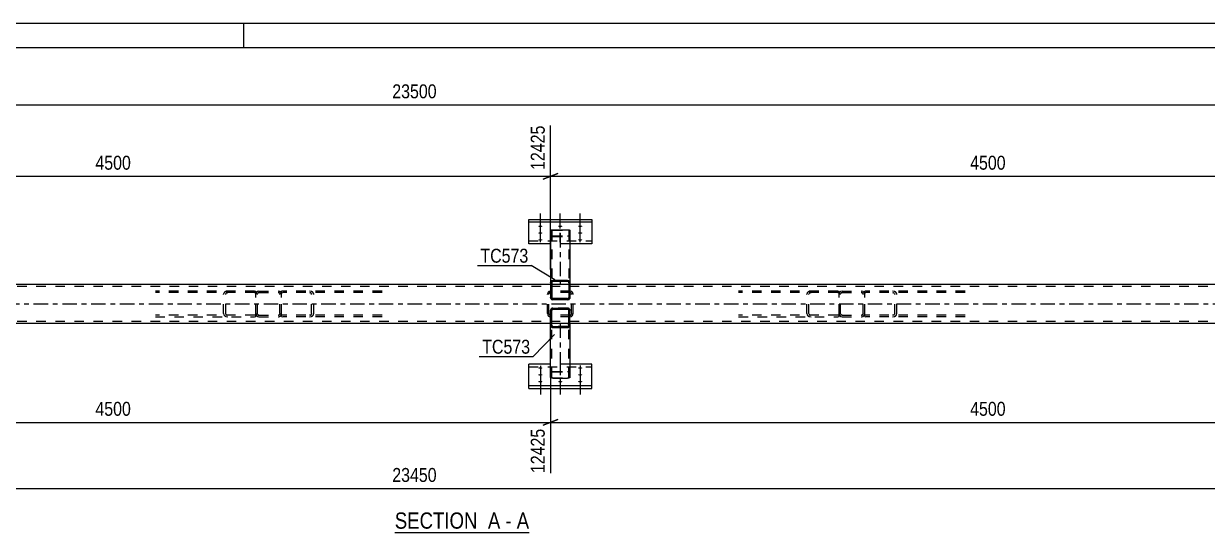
# Model space of a CAD drawing. Header units: millimetres. Extents: x -153 to 1036, y -682 to 159.
# Drawn here: x 360.9 to 604.5, y 54.3 to 158.9 of the extents above; entities that cross this region are included whole.
import ezdxf

# ---------------------------------------------------------------- set-up
doc = ezdxf.new("R2010")
doc.units = ezdxf.units.MM
doc.linetypes.add('DXK_LINE_DOT2', pattern=[3.9198, 1.9599, -1.9599])
doc.linetypes.add('DXK_LINE_DOT3', pattern=[5.9187, 2.979, -0.9799, 0.9799, -0.9799])
doc.styles.add('Arial Narrow', font='ARIALN.TTF', dxfattribs={"height": 0.2})

# ---------------------------------------------------------------- blocks, each defined once
blk = doc.blocks.new('Unknown-761548098-1163')
at = {"color": 5, "linetype": 'Continuous'}
for p, q in [((1036.19, 158.95), (-152.81, 158.95)), ((406.19, 153.95), (406.19, 158.95)), ((1031.19, 153.95), (-147.81, 153.95))]:
    blk.add_line(p, q, dxfattribs=at)
blk = doc.blocks.new('Unknown-761548098-12 - 4503')
at = {"color": 6, "linetype": 'Continuous'}
blk.add_line((437.27, 54.25), (464.92, 54.25), dxfattribs=at)
at = {"color": 0, "linetype": 'Continuous'}
blk.add_wipeout([(455.38, 55), (455.38, 58.5), (437.27, 58.5), (437.27, 55)], dxfattribs=at)
at = {"color": 7, "linetype": 'Continuous', "style": 'Arial Narrow'}
blk.add_text('SECTION ', height=3.34, dxfattribs=at).set_placement((437.27, 55))
at = {"color": 0, "linetype": 'Continuous'}
blk.add_wipeout([(458.99, 55), (458.99, 58.5), (456.43, 58.5), (456.43, 55)], dxfattribs=at)
blk.add_wipeout([(461.31, 55), (461.31, 58.5), (460.04, 58.5), (460.04, 55)], dxfattribs=at)
at = {"color": 7, "linetype": 'Continuous', "style": 'Arial Narrow'}
for s, p in [('A', (456.43, 55)), ('-', (460.04, 55))]:
    blk.add_text(s, height=3.34, dxfattribs=at).set_placement(p)
at = {"color": 0, "linetype": 'Continuous'}
blk.add_wipeout([(464.92, 55), (464.92, 58.5), (462.36, 58.5), (462.36, 55)], dxfattribs=at)
at = {"color": 7, "linetype": 'Continuous', "style": 'Arial Narrow'}
blk.add_text('A', height=3.34, dxfattribs=at).set_placement((462.36, 55))
blk = doc.blocks.new('Part-761548098-4594 - 4503')
at = {"color": 7, "linetype": 'DXK_LINE_DOT2'}
for p, q in [((469.32, 96.88), (469.32, 97.26)), ((469.56, 97.26), (469.32, 97.26)), ((469.56, 86.14), (469.56, 97.26)), ((472.84, 97.26), (473.32, 97.26)), ((473.01, 97.26), (473.02, 97.26)), ((473.02, 97.26), (473.06, 97.26)), ((473.06, 97.26), (473.08, 97.26)), ((473.08, 86.14), (473.08, 97.26)), ((469.32, 87.18), (469.36, 87.25)), ((469.36, 87.25), (469.46, 87.3)), ((469.46, 87.3), (469.62, 87.34)), ((469.58, 87.22), (469.56, 87.18)), ((469.56, 86.14), (469.58, 86.11)), ((469.63, 87.24), (469.58, 87.22)), ((469.58, 86.11), (469.63, 86.09)), ((469.62, 87.34), (469.8, 87.35)), ((469.71, 87.26), (469.63, 87.24)), ((469.63, 86.09), (469.71, 86.07)), ((469.8, 87.27), (469.71, 87.26)), ((469.71, 86.07), (469.8, 86.06)), ((469.8, 87.35), (472.84, 87.35)), ((469.8, 87.27), (472.84, 87.27)), ((469.8, 86.06), (472.84, 86.06)), ((472.84, 87.35), (473.02, 87.34)), ((472.93, 87.26), (472.84, 87.27)), ((472.84, 86.06), (472.93, 86.07)), ((473.01, 87.24), (472.93, 87.26)), ((472.93, 86.07), (473.01, 86.09)), ((473.01, 87.24), (473.02, 87.23)), ((473.01, 86.09), (473.06, 86.11)), ((473.02, 87.34), (473.18, 87.3)), ((473.02, 87.23), (473.06, 87.22)), ((473.08, 87.18), (473.06, 87.22)), ((473.06, 86.11), (473.08, 86.14)), ((473.18, 87.3), (473.28, 87.25)), ((473.28, 87.25), (473.32, 87.18))]:
    blk.add_line(p, q, dxfattribs=at)
at = {"color": 2, "linetype": 'Continuous'}
for p, q in [((469.32, 86.14), (469.32, 96.88)), ((473.08, 97.26), (469.56, 97.26)), ((473.32, 97.26), (473.32, 86.14)), ((469.36, 86.08), (469.32, 86.14)), ((469.46, 86.03), (469.36, 86.08)), ((469.62, 85.99), (469.46, 86.03)), ((469.8, 85.98), (469.62, 85.99)), ((469.8, 85.98), (472.84, 85.98)), ((473.02, 85.99), (472.84, 85.98)), ((473.18, 86.03), (473.02, 85.99)), ((473.28, 86.08), (473.18, 86.03)), ((473.32, 86.14), (473.28, 86.08))]:
    blk.add_line(p, q, dxfattribs=at)
at = {"color": 7, "linetype": 'DXK_LINE_DOT3'}
blk.add_line((471.32, 97.26), (471.32, 86.66), dxfattribs=at)
blk = doc.blocks.new('Part-761548098-4595 - 4503')
at = {"color": 7, "linetype": 'DXK_LINE_DOT2'}
for p, q in [((528.73, 103.5), (528.68, 103.26)), ((528.68, 99.26), (528.68, 103.26)), ((529, 103.26), (529.02, 103.38)), ((529, 99.26), (529, 103.26)), ((529.32, 103.9), (529.07, 103.85)), ((529.19, 103.55), (529.32, 103.58)), ((529.32, 103.9), (533.32, 103.9)), ((529.32, 103.58), (533.32, 103.58)), ((533.56, 103.85), (533.32, 103.9)), ((533.32, 103.58), (533.44, 103.55)), ((533.61, 103.38), (533.64, 103.26)), ((533.64, 99.26), (533.64, 103.26)), ((533.96, 103.26), (533.91, 103.5)), ((533.96, 99.26), (533.96, 103.26)), ((528.68, 99.26), (528.73, 99.01)), ((529.02, 99.13), (529, 99.26)), ((529.07, 98.67), (529.32, 98.62)), ((529.32, 98.94), (529.19, 98.96)), ((529.32, 98.94), (533.32, 98.94)), ((529.32, 98.62), (533.32, 98.62)), ((533.44, 98.96), (533.32, 98.94)), ((533.32, 98.62), (533.56, 98.67)), ((533.64, 99.26), (533.61, 99.13)), ((533.91, 99.01), (533.96, 99.26))]:
    blk.add_line(p, q, dxfattribs=at)
for centre, radius, start, end in [((529.32, 103.26), 0.64, 112.5, 157.5), ((529.32, 103.26), 0.32, 112.5, 157.5), ((533.32, 103.26), 0.32, 22.5, 67.5), ((533.32, 103.26), 0.64, 22.5, 67.5), ((529.32, 99.26), 0.64, 202.5, 247.5), ((529.32, 99.26), 0.32, 202.5, 247.5), ((533.32, 99.26), 0.32, 292.5, 337.5), ((533.32, 99.26), 0.64, 292.5, 337.5)]:
    blk.add_arc(centre, radius, start, end, dxfattribs=at)
blk = doc.blocks.new('Part-761548098-4596 - 4503')
at = {"color": 7, "linetype": 'DXK_LINE_DOT2'}
for p, q in [((408.73, 103.5), (408.68, 103.26)), ((408.68, 99.26), (408.68, 103.26)), ((409, 103.26), (409.02, 103.38)), ((409, 99.26), (409, 103.26)), ((409.32, 103.9), (409.07, 103.85)), ((409.2, 103.55), (409.32, 103.58)), ((409.32, 103.9), (413.32, 103.9)), ((409.32, 103.58), (413.32, 103.58)), ((413.56, 103.85), (413.32, 103.9)), ((413.32, 103.58), (413.44, 103.55)), ((413.61, 103.38), (413.64, 103.26)), ((413.64, 99.26), (413.64, 103.26)), ((413.96, 103.26), (413.91, 103.5)), ((413.96, 99.26), (413.96, 103.26)), ((408.68, 99.26), (408.73, 99.01)), ((409.02, 99.13), (409, 99.26)), ((409.07, 98.67), (409.32, 98.62)), ((409.32, 98.94), (409.2, 98.96)), ((409.32, 98.94), (413.32, 98.94)), ((409.32, 98.62), (413.32, 98.62)), ((413.44, 98.96), (413.32, 98.94)), ((413.32, 98.62), (413.56, 98.67)), ((413.64, 99.26), (413.61, 99.13)), ((413.91, 99.01), (413.96, 99.26))]:
    blk.add_line(p, q, dxfattribs=at)
for centre, radius, start, end in [((409.32, 103.26), 0.64, 112.5, 157.5), ((409.32, 103.26), 0.32, 112.5, 157.5), ((413.32, 103.26), 0.32, 22.5, 67.5), ((413.32, 103.26), 0.64, 22.5, 67.5), ((409.32, 99.26), 0.64, 202.5, 247.5), ((409.32, 99.26), 0.32, 202.5, 247.5), ((413.32, 99.26), 0.32, 292.5, 337.5), ((413.32, 99.26), 0.64, 292.5, 337.5)]:
    blk.add_arc(centre, radius, start, end, dxfattribs=at)
blk = doc.blocks.new('Part-761548098-4533 - 4503')
at = {"color": 7, "linetype": 'DXK_LINE_DOT2'}
for p, q in [((468.73, 103.5), (468.68, 103.26)), ((468.68, 99.26), (468.68, 103.26)), ((469, 103.26), (469.02, 103.38)), ((469, 99.26), (469, 103.26)), ((469.32, 103.9), (469.07, 103.85)), ((469.2, 103.55), (469.32, 103.58)), ((473.32, 103.9), (469.32, 103.9)), ((473.32, 103.58), (469.32, 103.58)), ((473.56, 103.85), (473.32, 103.9)), ((473.32, 103.58), (473.44, 103.55)), ((473.62, 103.38), (473.64, 103.26)), ((473.64, 99.26), (473.64, 103.26)), ((473.96, 103.26), (473.91, 103.5)), ((473.96, 99.26), (473.96, 103.26)), ((468.68, 99.26), (468.73, 99.01)), ((469.02, 99.13), (469, 99.26)), ((469.07, 98.67), (469.32, 98.62)), ((469.32, 98.94), (469.2, 98.96)), ((473.32, 98.94), (469.32, 98.94)), ((473.32, 98.62), (469.32, 98.62)), ((473.44, 98.96), (473.32, 98.94)), ((473.32, 98.62), (473.56, 98.67)), ((473.64, 99.26), (473.62, 99.13)), ((473.91, 99.01), (473.96, 99.26))]:
    blk.add_line(p, q, dxfattribs=at)
for centre, radius, start, end in [((469.32, 103.26), 0.64, 112.5, 157.5), ((469.32, 103.26), 0.32, 112.5, 157.5), ((473.32, 103.26), 0.32, 22.5, 67.5), ((473.32, 103.26), 0.64, 22.5, 67.5), ((469.32, 99.26), 0.64, 202.5, 247.5), ((469.32, 99.26), 0.32, 202.5, 247.5), ((473.32, 99.26), 0.32, 292.5, 337.5), ((473.32, 99.26), 0.64, 292.5, 337.5)]:
    blk.add_arc(centre, radius, start, end, dxfattribs=at)
blk = doc.blocks.new('Part-761548098-4598 - 4503')
at = {"color": 7, "linetype": 'DXK_LINE_DOT2'}
for p, q in [((534.21, 103.9), (533.96, 103.86)), ((533.96, 98.65), (533.96, 103.86)), ((533.96, 103.51), (534.05, 103.55)), ((534.05, 103.55), (534.21, 103.58)), ((554.63, 103.9), (534.21, 103.9)), ((554.63, 103.58), (534.21, 103.58)), ((540.04, 103.85), (539.7, 103.9)), ((539.7, 103.58), (539.87, 103.55)), ((540.11, 103.38), (540.14, 103.26)), ((540.14, 99.26), (540.14, 103.26)), ((540.58, 103.26), (540.52, 103.5)), ((540.58, 99.26), (540.58, 103.26)), ((534.05, 98.96), (533.96, 99)), ((533.96, 98.65), (534.21, 98.62)), ((534.21, 98.94), (534.05, 98.96)), ((554.63, 98.94), (534.21, 98.94)), ((554.63, 98.62), (534.21, 98.62)), ((539.87, 98.96), (539.7, 98.94)), ((539.7, 98.62), (540.04, 98.67)), ((540.14, 99.26), (540.11, 99.13)), ((540.52, 99.01), (540.58, 99.26))]:
    blk.add_line(p, q, dxfattribs=at)
for centre, radius, start, end in [((539.77, 103.16), 0.401, 32.4104, 75.4452), ((539.84, 103.07), 0.802, 32.4104, 75.4452), ((539.77, 99.35), 0.401, 284.5548, 327.5896), ((539.84, 99.44), 0.802, 284.5548, 327.5896)]:
    blk.add_arc(centre, radius, start, end, dxfattribs=at)
blk = doc.blocks.new('Part-761548098-4681 - 4503')
at = {"color": 7, "linetype": 'DXK_LINE_DOT2'}
for p, q in [((910.31, 104.86), (-27.68, 104.86)), ((473.32, 105.26), (469.32, 105.26)), ((910.31, 97.66), (-27.68, 97.66)), ((473.32, 97.26), (469.32, 97.26))]:
    blk.add_line(p, q, dxfattribs=at)
at = {"color": 2, "linetype": 'Continuous'}
for p, q in [((469.32, 105.26), (293.32, 105.26)), ((649.31, 105.26), (473.32, 105.26)), ((469.32, 97.26), (293.32, 97.26)), ((649.32, 97.26), (473.32, 97.26))]:
    blk.add_line(p, q, dxfattribs=at)
at = {"color": 7, "linetype": 'DXK_LINE_DOT3'}
blk.add_line((-27.68, 101.26), (910.31, 101.26), dxfattribs=at)
blk = doc.blocks.new('Part-761548098-4602 - 4503')
at = {"color": 7, "linetype": 'DXK_LINE_DOT2'}
for p, q in [((528.42, 103.9), (508, 103.9)), ((528.42, 103.58), (508, 103.58)), ((522.12, 103.5), (522.05, 103.26)), ((522.05, 99.26), (522.05, 103.26)), ((522.49, 103.26), (522.52, 103.38)), ((522.49, 99.26), (522.49, 103.26)), ((522.93, 103.9), (522.59, 103.85)), ((522.76, 103.55), (522.93, 103.58)), ((528.42, 103.9), (528.68, 103.86)), ((528.42, 103.58), (528.59, 103.55)), ((528.59, 103.55), (528.68, 103.51)), ((528.68, 98.65), (528.68, 103.86)), ((528.42, 98.94), (508, 98.94)), ((508, 98.62), (528.42, 98.62)), ((522.05, 99.26), (522.12, 99.01)), ((522.52, 99.13), (522.49, 99.26)), ((522.59, 98.67), (522.93, 98.62)), ((522.93, 98.94), (522.76, 98.96)), ((528.59, 98.96), (528.42, 98.94)), ((528.42, 98.62), (528.68, 98.65)), ((528.68, 99), (528.59, 98.96))]:
    blk.add_line(p, q, dxfattribs=at)
for centre, radius, start, end in [((522.79, 103.07), 0.802, 104.5548, 147.5897), ((522.86, 103.16), 0.401, 104.5548, 147.5897), ((522.79, 99.44), 0.802, 212.4103, 255.4452), ((522.86, 99.35), 0.401, 212.4103, 255.4452)]:
    blk.add_arc(centre, radius, start, end, dxfattribs=at)
blk = doc.blocks.new('Part-761548098-4538 - 4503')
at = {"color": 7, "linetype": 'DXK_LINE_DOT2'}
for p, q in [((414.21, 103.9), (413.96, 103.86)), ((413.96, 98.65), (413.96, 103.86)), ((413.96, 103.51), (414.05, 103.55)), ((414.05, 103.55), (414.21, 103.58)), ((434.64, 103.9), (414.21, 103.9)), ((434.64, 103.58), (414.21, 103.58)), ((420.04, 103.85), (419.71, 103.9)), ((419.71, 103.58), (419.87, 103.55)), ((420.11, 103.38), (420.14, 103.26)), ((420.14, 99.26), (420.14, 103.26)), ((420.58, 103.26), (420.52, 103.5)), ((420.58, 99.26), (420.58, 103.26)), ((414.05, 98.96), (413.96, 99)), ((413.96, 98.65), (414.21, 98.62)), ((414.21, 98.94), (414.05, 98.96)), ((434.64, 98.94), (414.21, 98.94)), ((434.64, 98.62), (414.21, 98.62)), ((419.87, 98.96), (419.71, 98.94)), ((419.71, 98.62), (420.04, 98.67)), ((420.14, 99.26), (420.11, 99.13)), ((420.52, 99.01), (420.58, 99.26))]:
    blk.add_line(p, q, dxfattribs=at)
for centre, radius, start, end in [((419.77, 103.16), 0.401, 32.4103, 75.4452), ((419.84, 103.07), 0.802, 32.4103, 75.4452), ((419.77, 99.35), 0.401, 284.5548, 327.5897), ((419.84, 99.44), 0.802, 284.5548, 327.5897)]:
    blk.add_arc(centre, radius, start, end, dxfattribs=at)
blk = doc.blocks.new('Part-761548098-4633 - 4503')
at = {"color": 2, "linetype": 'Continuous'}
for p, q in [((464.82, 83.84), (464.82, 88.89)), ((469.32, 88.89), (464.82, 88.89)), ((477.82, 88.89), (473.32, 88.89)), ((477.82, 83.84), (477.82, 88.89)), ((464.82, 84.44), (477.82, 84.44)), ((464.82, 83.84), (477.82, 83.84))]:
    blk.add_line(p, q, dxfattribs=at)
at = {"color": 7, "linetype": 'DXK_LINE_DOT2'}
for p, q in [((464.82, 88.29), (477.82, 88.29)), ((473.32, 88.89), (469.32, 88.89))]:
    blk.add_line(p, q, dxfattribs=at)
blk = doc.blocks.new('Part-761548098-4631 - 4503')
at = {"color": 2, "linetype": 'Continuous'}
for p, q in [((464.82, 113.63), (464.82, 118.67)), ((464.82, 118.67), (477.82, 118.67)), ((477.82, 118.07), (464.82, 118.07)), ((477.82, 118.67), (477.82, 113.63)), ((469.32, 113.63), (464.82, 113.63)), ((477.82, 113.63), (473.32, 113.63))]:
    blk.add_line(p, q, dxfattribs=at)
at = {"color": 7, "linetype": 'DXK_LINE_DOT2'}
for p, q in [((464.82, 114.23), (477.82, 114.23)), ((473.32, 113.63), (469.32, 113.63))]:
    blk.add_line(p, q, dxfattribs=at)
blk = doc.blocks.new('Part-761548098-4562 - 4503')
at = {"color": 2, "linetype": 'Continuous'}
for p, q in [((469.32, 116.37), (469.36, 116.43)), ((469.32, 116.37), (469.32, 105.64)), ((469.36, 116.43), (469.46, 116.48)), ((469.46, 116.48), (469.62, 116.52)), ((469.62, 116.52), (469.8, 116.53)), ((469.8, 116.53), (472.84, 116.53)), ((472.84, 116.53), (473.02, 116.52)), ((473.02, 116.52), (473.18, 116.48)), ((473.18, 116.48), (473.28, 116.43)), ((473.28, 116.43), (473.32, 116.37)), ((473.32, 116.37), (473.32, 105.26)), ((473.08, 105.26), (469.56, 105.26)), ((473.32, 105.26), (473.32, 105.26))]:
    blk.add_line(p, q, dxfattribs=at)
at = {"color": 7, "linetype": 'DXK_LINE_DOT2'}
for p, q in [((469.36, 115.27), (469.32, 115.33)), ((469.46, 115.21), (469.36, 115.27)), ((469.62, 115.18), (469.46, 115.21)), ((469.58, 116.4), (469.56, 116.37)), ((469.56, 116.37), (469.56, 105.26)), ((469.56, 115.33), (469.58, 115.3)), ((469.63, 116.43), (469.58, 116.4)), ((469.58, 115.3), (469.63, 115.27)), ((469.8, 115.16), (469.62, 115.18)), ((469.71, 116.44), (469.63, 116.43)), ((469.63, 115.27), (469.71, 115.25)), ((469.8, 116.45), (469.71, 116.44)), ((469.71, 115.25), (469.8, 115.25)), ((469.8, 116.45), (472.84, 116.45)), ((469.8, 115.25), (472.84, 115.25)), ((469.8, 115.16), (472.84, 115.16)), ((472.93, 116.44), (472.84, 116.45)), ((472.84, 115.25), (472.93, 115.25)), ((473.02, 115.18), (472.84, 115.16)), ((473.01, 116.43), (472.93, 116.44)), ((472.93, 115.25), (473.01, 115.27)), ((473.06, 116.4), (473.01, 116.43)), ((473.01, 115.27), (473.06, 115.3)), ((473.18, 115.21), (473.02, 115.18)), ((473.08, 116.37), (473.06, 116.4)), ((473.06, 115.3), (473.08, 115.33)), ((473.08, 116.37), (473.08, 105.26)), ((473.28, 115.27), (473.18, 115.21)), ((473.32, 115.33), (473.28, 115.27)), ((469.32, 105.64), (469.32, 105.26)), ((469.56, 105.26), (469.32, 105.26)), ((473.06, 105.26), (473.02, 105.26)), ((473.06, 105.26), (473.02, 105.26)), ((473.08, 105.26), (473.06, 105.26)), ((473.06, 105.26), (473.08, 105.26)), ((473.32, 105.26), (473.08, 105.26)), ((473.32, 105.26), (473.32, 105.26))]:
    blk.add_line(p, q, dxfattribs=at)
at = {"color": 7, "linetype": 'DXK_LINE_DOT3'}
blk.add_line((471.32, 115.85), (471.32, 105.26), dxfattribs=at)
blk = doc.blocks.new('Bolt-761548098-4632 - 4503')
at = {"linetype": 'Continuous'}
for points in [[(467.22, 87.92), (467.13, 87.92), (467.04, 87.93), (466.96, 87.94), (466.89, 87.97), (466.84, 87.99), (466.8, 88.02), (466.78, 88.05), (466.78, 88.08), (466.8, 88.11), (466.84, 88.14), (466.89, 88.17), (466.96, 88.19), (467.04, 88.2), (467.13, 88.21), (467.22, 88.22), (467.31, 88.21), (467.4, 88.2), (467.48, 88.19), (467.55, 88.17), (467.6, 88.14), (467.64, 88.11), (467.66, 88.08), (467.66, 88.05), (467.64, 88.02), (467.6, 87.99), (467.55, 87.97), (467.48, 87.94), (467.4, 87.93), (467.31, 87.92)], [(475.42, 87.92), (475.33, 87.92), (475.24, 87.93), (475.16, 87.94), (475.09, 87.97), (475.04, 87.99), (475, 88.02), (474.98, 88.05), (474.98, 88.08), (475, 88.11), (475.04, 88.14), (475.09, 88.17), (475.16, 88.19), (475.24, 88.2), (475.33, 88.21), (475.42, 88.22), (475.51, 88.21), (475.6, 88.2), (475.68, 88.19), (475.75, 88.17), (475.8, 88.14), (475.84, 88.11), (475.86, 88.08), (475.86, 88.05), (475.84, 88.02), (475.8, 87.99), (475.75, 87.97), (475.68, 87.94), (475.6, 87.93), (475.51, 87.92)], [(467.22, 86.51), (467.13, 86.52), (467.04, 86.53), (466.96, 86.54), (466.89, 86.56), (466.84, 86.59), (466.8, 86.62), (466.78, 86.65), (466.78, 86.68), (466.8, 86.71), (466.84, 86.74), (466.89, 86.76), (466.96, 86.79), (467.04, 86.8), (467.13, 86.81), (467.22, 86.81), (467.31, 86.81), (467.4, 86.8), (467.48, 86.79), (467.55, 86.76), (467.6, 86.74), (467.64, 86.71), (467.66, 86.68), (467.66, 86.65), (467.64, 86.62), (467.6, 86.59), (467.55, 86.56), (467.48, 86.54), (467.4, 86.53), (467.31, 86.52)], [(467.22, 85.11), (467.13, 85.11), (467.04, 85.12), (466.96, 85.14), (466.89, 85.16), (466.84, 85.19), (466.8, 85.22), (466.78, 85.25), (466.78, 85.28), (466.8, 85.31), (466.84, 85.34), (466.89, 85.36), (466.96, 85.38), (467.04, 85.4), (467.13, 85.41), (467.22, 85.41), (467.31, 85.41), (467.4, 85.4), (467.48, 85.38), (467.55, 85.36), (467.6, 85.34), (467.64, 85.31), (467.66, 85.28), (467.66, 85.25), (467.64, 85.22), (467.6, 85.19), (467.55, 85.16), (467.48, 85.14), (467.4, 85.12), (467.31, 85.11)], [(471.32, 85.11), (471.23, 85.11), (471.14, 85.12), (471.06, 85.14), (470.99, 85.16), (470.94, 85.19), (470.9, 85.22), (470.88, 85.25), (470.88, 85.28), (470.9, 85.31), (470.94, 85.34), (470.99, 85.36), (471.06, 85.38), (471.14, 85.4), (471.23, 85.41), (471.32, 85.41), (471.41, 85.41), (471.5, 85.4), (471.58, 85.38), (471.65, 85.36), (471.7, 85.34), (471.74, 85.31), (471.76, 85.28), (471.76, 85.25), (471.74, 85.22), (471.7, 85.19), (471.65, 85.16), (471.58, 85.14), (471.5, 85.12), (471.41, 85.11)], [(475.42, 86.51), (475.33, 86.52), (475.24, 86.53), (475.16, 86.54), (475.09, 86.56), (475.04, 86.59), (475, 86.62), (474.98, 86.65), (474.98, 86.68), (475, 86.71), (475.04, 86.74), (475.09, 86.76), (475.16, 86.79), (475.24, 86.8), (475.33, 86.81), (475.42, 86.81), (475.51, 86.81), (475.6, 86.8), (475.68, 86.79), (475.75, 86.76), (475.8, 86.74), (475.84, 86.71), (475.86, 86.68), (475.86, 86.65), (475.84, 86.62), (475.8, 86.59), (475.75, 86.56), (475.68, 86.54), (475.6, 86.53), (475.51, 86.52)], [(475.42, 85.11), (475.33, 85.11), (475.24, 85.12), (475.16, 85.14), (475.09, 85.16), (475.04, 85.19), (475, 85.22), (474.98, 85.25), (474.98, 85.28), (475, 85.31), (475.04, 85.34), (475.09, 85.36), (475.16, 85.38), (475.24, 85.4), (475.33, 85.41), (475.42, 85.41), (475.51, 85.41), (475.6, 85.4), (475.68, 85.38), (475.75, 85.36), (475.8, 85.34), (475.84, 85.31), (475.86, 85.28), (475.86, 85.25), (475.84, 85.22), (475.8, 85.19), (475.75, 85.16), (475.68, 85.14), (475.6, 85.12), (475.51, 85.11)]]:
    blk.add_hatch(color=1, dxfattribs=at).paths.add_polyline_path(points)
at = {"color": 1, "linetype": 'Continuous'}
for p, q in [((467.22, 88.55), (467.22, 85.44)), ((475.42, 88.56), (475.42, 85.44)), ((467.22, 87.15), (467.22, 84.03)), ((467.22, 85.75), (467.22, 82.63)), ((471.32, 85.75), (471.32, 82.63)), ((475.42, 87.15), (475.42, 84.03)), ((475.42, 85.75), (475.42, 82.63))]:
    blk.add_line(p, q, dxfattribs=at)
at = {"color": 1, "linetype": 'DXK_LINE_DOT2'}
blk.add_line((471.32, 88.56), (471.32, 85.44), dxfattribs=at)
blk = doc.blocks.new('Part-761548098-4589 - 4503')
at = {"color": 7, "linetype": 'DXK_LINE_DOT2'}
for p, q in [((408.42, 103.9), (388, 103.9)), ((408.42, 103.58), (388, 103.58)), ((402.12, 103.5), (402.05, 103.26)), ((402.05, 99.26), (402.05, 103.26)), ((402.49, 103.26), (402.52, 103.38)), ((402.49, 99.26), (402.49, 103.26)), ((402.93, 103.9), (402.59, 103.85)), ((402.76, 103.55), (402.93, 103.58)), ((408.42, 103.9), (408.68, 103.86)), ((408.42, 103.58), (408.59, 103.55)), ((408.59, 103.55), (408.68, 103.51)), ((408.68, 98.65), (408.68, 103.86)), ((408.42, 98.94), (388, 98.94)), ((388, 98.62), (408.42, 98.62)), ((402.05, 99.26), (402.12, 99.01)), ((402.52, 99.13), (402.49, 99.26)), ((402.59, 98.67), (402.93, 98.62)), ((402.93, 98.94), (402.76, 98.96)), ((408.59, 98.96), (408.42, 98.94)), ((408.42, 98.62), (408.68, 98.65)), ((408.68, 99), (408.59, 98.96))]:
    blk.add_line(p, q, dxfattribs=at)
for centre, radius, start, end in [((402.79, 103.07), 0.802, 104.5547, 147.5895), ((402.86, 103.16), 0.401, 104.5547, 147.5895), ((402.79, 99.44), 0.802, 212.4105, 255.4453), ((402.86, 99.35), 0.401, 212.4105, 255.4453)]:
    blk.add_arc(centre, radius, start, end, dxfattribs=at)
blk = doc.blocks.new('Bolt-761548098-4630 - 4503')
at = {"linetype": 'Continuous'}
for points in [[(467.22, 117.4), (467.31, 117.4), (467.4, 117.39), (467.48, 117.37), (467.55, 117.35), (467.6, 117.33), (467.64, 117.3), (467.66, 117.27), (467.66, 117.24), (467.64, 117.2), (467.6, 117.18), (467.55, 117.15), (467.48, 117.13), (467.4, 117.11), (467.31, 117.1), (467.22, 117.1), (467.13, 117.1), (467.04, 117.11), (466.96, 117.13), (466.89, 117.15), (466.84, 117.18), (466.8, 117.2), (466.78, 117.24), (466.78, 117.27), (466.8, 117.3), (466.84, 117.33), (466.89, 117.35), (466.96, 117.37), (467.04, 117.39), (467.13, 117.4)], [(471.32, 117.4), (471.41, 117.4), (471.5, 117.39), (471.58, 117.37), (471.65, 117.35), (471.7, 117.33), (471.74, 117.3), (471.76, 117.27), (471.76, 117.24), (471.74, 117.2), (471.7, 117.18), (471.65, 117.15), (471.58, 117.13), (471.5, 117.11), (471.41, 117.1), (471.32, 117.1), (471.23, 117.1), (471.14, 117.11), (471.06, 117.13), (470.99, 117.15), (470.94, 117.18), (470.9, 117.2), (470.88, 117.24), (470.88, 117.27), (470.9, 117.3), (470.94, 117.33), (470.99, 117.35), (471.06, 117.37), (471.14, 117.39), (471.23, 117.4)], [(475.42, 117.4), (475.51, 117.4), (475.6, 117.39), (475.68, 117.37), (475.75, 117.35), (475.8, 117.33), (475.84, 117.3), (475.86, 117.27), (475.86, 117.24), (475.84, 117.2), (475.8, 117.18), (475.75, 117.15), (475.68, 117.13), (475.6, 117.11), (475.51, 117.1), (475.42, 117.1), (475.33, 117.1), (475.24, 117.11), (475.16, 117.13), (475.09, 117.15), (475.04, 117.18), (475, 117.2), (474.98, 117.24), (474.98, 117.27), (475, 117.3), (475.04, 117.33), (475.09, 117.35), (475.16, 117.37), (475.24, 117.39), (475.33, 117.4)], [(467.22, 116), (467.31, 116), (467.4, 115.99), (467.48, 115.97), (467.55, 115.95), (467.6, 115.92), (467.64, 115.9), (467.66, 115.86), (467.66, 115.83), (467.64, 115.8), (467.6, 115.77), (467.55, 115.75), (467.48, 115.73), (467.4, 115.71), (467.31, 115.7), (467.22, 115.7), (467.13, 115.7), (467.04, 115.71), (466.96, 115.73), (466.89, 115.75), (466.84, 115.77), (466.8, 115.8), (466.78, 115.83), (466.78, 115.86), (466.8, 115.9), (466.84, 115.92), (466.89, 115.95), (466.96, 115.97), (467.04, 115.99), (467.13, 116)], [(467.22, 114.6), (467.31, 114.59), (467.4, 114.58), (467.48, 114.57), (467.55, 114.55), (467.6, 114.52), (467.64, 114.49), (467.66, 114.46), (467.66, 114.43), (467.64, 114.4), (467.6, 114.37), (467.55, 114.35), (467.48, 114.32), (467.4, 114.31), (467.31, 114.3), (467.22, 114.3), (467.13, 114.3), (467.04, 114.31), (466.96, 114.32), (466.89, 114.35), (466.84, 114.37), (466.8, 114.4), (466.78, 114.43), (466.78, 114.46), (466.8, 114.49), (466.84, 114.52), (466.89, 114.55), (466.96, 114.57), (467.04, 114.58), (467.13, 114.59)], [(475.42, 116), (475.51, 116), (475.6, 115.99), (475.68, 115.97), (475.75, 115.95), (475.8, 115.92), (475.84, 115.9), (475.86, 115.86), (475.86, 115.83), (475.84, 115.8), (475.8, 115.77), (475.75, 115.75), (475.68, 115.73), (475.6, 115.71), (475.51, 115.7), (475.42, 115.7), (475.33, 115.7), (475.24, 115.71), (475.16, 115.73), (475.09, 115.75), (475.04, 115.77), (475, 115.8), (474.98, 115.83), (474.98, 115.86), (475, 115.9), (475.04, 115.92), (475.09, 115.95), (475.16, 115.97), (475.24, 115.99), (475.33, 116)], [(475.42, 114.6), (475.51, 114.59), (475.6, 114.58), (475.68, 114.57), (475.75, 114.55), (475.8, 114.52), (475.84, 114.49), (475.86, 114.46), (475.86, 114.43), (475.84, 114.4), (475.8, 114.37), (475.75, 114.35), (475.68, 114.32), (475.6, 114.31), (475.51, 114.3), (475.42, 114.3), (475.33, 114.3), (475.24, 114.31), (475.16, 114.32), (475.09, 114.35), (475.04, 114.37), (475, 114.4), (474.98, 114.43), (474.98, 114.46), (475, 114.49), (475.04, 114.52), (475.09, 114.55), (475.16, 114.57), (475.24, 114.58), (475.33, 114.59)]]:
    blk.add_hatch(color=1, dxfattribs=at).paths.add_polyline_path(points)
at = {"color": 1, "linetype": 'Continuous'}
for p, q in [((467.22, 116.76), (467.22, 119.88)), ((471.32, 116.76), (471.32, 119.88)), ((475.42, 116.76), (475.42, 119.88)), ((467.22, 115.36), (467.22, 118.48)), ((467.22, 113.96), (467.22, 117.08)), ((475.42, 115.36), (475.42, 118.48)), ((475.42, 113.96), (475.42, 117.08))]:
    blk.add_line(p, q, dxfattribs=at)
at = {"color": 1, "linetype": 'DXK_LINE_DOT2'}
blk.add_line((471.32, 113.96), (471.32, 117.08), dxfattribs=at)
blk = doc.blocks.new('Part-761548098-4761 - 4503')
at = {"color": 2, "linetype": 'Continuous'}
for p, q in [((469.36, 100.1), (469.32, 99.92)), ((469.32, 96.88), (469.32, 99.92)), ((469.46, 100.26), (469.36, 100.1)), ((469.62, 100.36), (469.46, 100.26)), ((469.56, 99.92), (469.58, 100.01)), ((469.56, 99.92), (469.56, 99.92)), ((469.56, 96.88), (469.56, 99.92)), ((469.58, 100.01), (469.63, 100.09)), ((469.8, 100.4), (469.62, 100.36)), ((469.63, 100.09), (469.71, 100.14)), ((469.71, 100.14), (469.8, 100.16)), ((469.8, 100.4), (472.84, 100.4)), ((469.8, 100.4), (469.8, 100.4)), ((469.8, 100.16), (469.8, 100.16)), ((469.8, 100.16), (472.84, 100.16)), ((472.84, 100.4), (472.84, 100.4)), ((473.02, 100.36), (472.84, 100.4)), ((472.84, 100.16), (472.84, 100.16)), ((472.84, 100.16), (472.93, 100.14)), ((472.93, 100.14), (473.01, 100.09)), ((473.01, 100.09), (473.06, 100.01)), ((473.18, 100.26), (473.02, 100.36)), ((473.06, 100.01), (473.08, 99.92)), ((473.08, 99.92), (473.08, 99.92)), ((473.08, 96.88), (473.08, 99.92)), ((473.28, 100.1), (473.18, 100.26)), ((473.32, 99.92), (473.28, 100.1)), ((473.32, 96.88), (473.32, 99.92)), ((469.32, 96.88), (469.36, 96.7)), ((469.36, 96.7), (469.46, 96.54)), ((469.46, 96.54), (469.62, 96.44)), ((469.56, 96.88), (469.56, 96.88)), ((469.58, 96.79), (469.56, 96.88)), ((469.63, 96.71), (469.58, 96.79)), ((469.62, 96.44), (469.8, 96.4)), ((469.71, 96.66), (469.63, 96.71)), ((469.8, 96.64), (469.71, 96.66)), ((469.8, 96.64), (469.8, 96.64)), ((469.8, 96.64), (472.84, 96.64)), ((469.8, 96.4), (472.84, 96.4)), ((469.8, 96.4), (469.8, 96.4)), ((472.93, 96.66), (472.84, 96.64)), ((472.84, 96.64), (472.84, 96.64)), ((472.84, 96.4), (473.02, 96.44)), ((472.84, 96.4), (472.84, 96.4)), ((473.01, 96.71), (472.93, 96.66)), ((473.06, 96.79), (473.01, 96.71)), ((473.02, 96.44), (473.18, 96.54)), ((473.08, 96.88), (473.06, 96.79)), ((473.08, 96.88), (473.08, 96.88)), ((473.18, 96.54), (473.28, 96.7)), ((473.28, 96.7), (473.32, 96.88))]:
    blk.add_line(p, q, dxfattribs=at)
at = {"color": 7, "linetype": 'DXK_LINE_DOT2'}
for p, q in [((469.32, 99.92), (469.36, 100.1)), ((469.58, 100.01), (469.56, 99.92)), ((469.63, 100.09), (469.58, 100.01)), ((469.62, 100.36), (469.8, 100.4)), ((469.71, 100.14), (469.63, 100.09)), ((469.8, 100.16), (469.71, 100.14)), ((472.84, 100.4), (469.8, 100.4)), ((469.8, 100.16), (472.84, 100.16)), ((472.84, 100.4), (473.02, 100.36)), ((472.93, 100.14), (472.84, 100.16)), ((473.01, 100.09), (472.93, 100.14)), ((473.06, 100.01), (473.01, 100.09)), ((473.08, 99.92), (473.06, 100.01)), ((473.28, 100.1), (473.32, 99.92)), ((469.56, 97.26), (469.32, 97.26)), ((469.32, 96.88), (469.32, 96.88)), ((469.36, 96.7), (469.32, 96.88)), ((469.46, 96.54), (469.36, 96.7)), ((469.62, 96.44), (469.46, 96.54)), ((469.56, 96.88), (469.56, 96.88)), ((469.56, 96.88), (469.58, 96.79)), ((469.58, 96.79), (469.63, 96.71)), ((469.8, 96.4), (469.62, 96.44)), ((469.63, 96.71), (469.71, 96.66)), ((469.71, 96.66), (469.8, 96.64)), ((472.84, 96.64), (469.8, 96.64)), ((469.8, 96.4), (469.8, 96.4)), ((469.8, 96.4), (472.84, 96.4)), ((472.84, 96.64), (472.93, 96.66)), ((473.02, 96.44), (472.84, 96.4)), ((472.93, 96.66), (473.01, 96.71)), ((473.01, 96.71), (473.06, 96.79)), ((473.18, 96.54), (473.02, 96.44)), ((473.06, 96.79), (473.08, 96.88)), ((473.32, 97.26), (473.08, 97.26)), ((473.08, 96.88), (473.08, 96.88)), ((473.28, 96.7), (473.18, 96.54)), ((473.32, 96.88), (473.28, 96.7))]:
    blk.add_line(p, q, dxfattribs=at)
for centre, start, end in [((469.8, 99.92), 112.5, 157.5), ((472.84, 99.92), 22.5, 67.5)]:
    blk.add_arc(centre, 0.48, start, end, dxfattribs=at)
blk = doc.blocks.new('Part-761548098-4762 - 4503')
at = {"color": 2, "linetype": 'Continuous'}
for p, q in [((469.32, 105.63), (469.35, 105.81)), ((469.32, 105.63), (469.32, 102.59)), ((469.35, 105.81), (469.46, 105.97)), ((469.46, 105.97), (469.61, 106.07)), ((469.58, 105.72), (469.56, 105.63)), ((469.56, 105.63), (469.56, 102.59)), ((469.63, 105.8), (469.58, 105.72)), ((469.61, 106.07), (469.8, 106.11)), ((469.71, 105.85), (469.63, 105.8)), ((469.8, 105.87), (469.71, 105.85)), ((472.84, 106.11), (469.8, 106.11)), ((472.84, 105.87), (469.8, 105.87)), ((472.84, 106.11), (473.02, 106.07)), ((472.93, 105.85), (472.84, 105.87)), ((473.01, 105.8), (472.93, 105.85)), ((473.06, 105.72), (473.01, 105.8)), ((473.02, 106.07), (473.18, 105.97)), ((473.08, 105.63), (473.06, 105.72)), ((473.08, 105.63), (473.08, 102.59)), ((473.18, 105.97), (473.28, 105.81)), ((473.28, 105.81), (473.32, 105.63)), ((473.32, 105.63), (473.32, 102.59)), ((469.32, 102.59), (469.35, 102.4)), ((469.35, 102.4), (469.46, 102.25)), ((469.56, 102.59), (469.58, 102.5)), ((469.58, 102.5), (469.63, 102.42)), ((469.63, 102.42), (469.71, 102.37)), ((469.71, 102.37), (469.8, 102.35)), ((472.84, 102.35), (469.8, 102.35)), ((472.84, 102.35), (472.93, 102.37)), ((472.93, 102.37), (473.01, 102.42)), ((473.01, 102.42), (473.06, 102.5)), ((473.06, 102.5), (473.08, 102.59)), ((473.18, 102.25), (473.28, 102.4)), ((473.28, 102.4), (473.32, 102.59)), ((469.46, 102.25), (469.61, 102.14)), ((469.61, 102.14), (469.8, 102.11)), ((472.84, 102.11), (469.8, 102.11)), ((472.84, 102.11), (473.02, 102.14)), ((473.02, 102.14), (473.18, 102.25))]:
    blk.add_line(p, q, dxfattribs=at)
at = {"color": 7, "linetype": 'DXK_LINE_DOT2'}
for p, q in [((469.56, 105.26), (469.32, 105.26)), ((473.32, 105.26), (473.08, 105.26)), ((469.35, 102.4), (469.32, 102.59)), ((473.32, 102.59), (473.28, 102.4)), ((469.8, 102.11), (469.61, 102.14)), ((473.02, 102.14), (472.84, 102.11))]:
    blk.add_line(p, q, dxfattribs=at)
for centre, start, end in [((469.8, 102.59), 202.5, 247.5), ((472.84, 102.59), 292.5, 337.5)]:
    blk.add_arc(centre, 0.48, start, end, dxfattribs=at)
blk = doc.blocks.new('StraightDimension-761548098-11815 - 4503')
at = {"color": 7, "linetype": 'Continuous'}
blk.add_line((-28.68, 142.24), (911.31, 142.24), dxfattribs=at)
at = {"color": 0}
blk.add_wipeout([(446.49, 142.99), (446.49, 147.19), (436.15, 147.19), (436.15, 142.99)], dxfattribs=at)
at = {"color": 3, "style": 'Arial Narrow'}
blk.add_text('23500', height=2.863, dxfattribs=at).set_placement((436.75, 143.59))
blk = doc.blocks.new('StraightDimension-761548098-11749 - 4503')
at = {"color": 7, "linetype": 'Continuous'}
blk.add_line((-27.68, 63.28), (910.32, 63.28), dxfattribs=at)
at = {"color": 0}
blk.add_wipeout([(446.49, 64.03), (446.49, 68.23), (436.15, 68.23), (436.15, 64.03)], dxfattribs=at)
at = {"color": 3, "style": 'Arial Narrow'}
blk.add_text('23450', height=2.863, dxfattribs=at).set_placement((436.75, 64.63))
blk = doc.blocks.new('StraightDimension-761548098-11706 - 4503')
at = {"color": 7, "linetype": 'Continuous'}
for p, q in [((289.32, 87.89), (289.32, 68.27)), ((469.32, 87.9), (469.32, 66.44)), ((290.82, 77.49), (287.82, 76.29)), ((289.32, 76.89), (469.32, 76.89)), ((467.82, 76.29), (470.82, 77.49))]:
    blk.add_line(p, q, dxfattribs=at)
at = {"color": 0}
blk.add_wipeout([(383.58, 77.64), (383.58, 81.84), (375.06, 81.84), (375.06, 77.64)], dxfattribs=at)
at = {"color": 0, "linetype": 'Continuous'}
blk.add_wipeout([(468.72, 76.19), (464.52, 76.19), (464.52, 65.84), (468.72, 65.84)], dxfattribs=at)
at = {"color": 3, "style": 'Arial Narrow'}
blk.add_text('4500', height=2.863, dxfattribs=at).set_placement((375.66, 78.24))
at = {"color": 3, "linetype": 'Continuous', "style": 'Arial Narrow'}
blk.add_text('12425', height=2.863, rotation=90.0002, dxfattribs=at).set_placement((468.12, 66.44))
blk = doc.blocks.new('StraightDimension-761548098-4829 - 4503')
at = {"color": 7, "linetype": 'Continuous'}
for p, q in [((469.32, 108.38), (469.32, 137.99)), ((649.32, 109.15), (649.32, 137.99)), ((470.82, 128.14), (467.82, 126.94)), ((469.32, 127.54), (649.32, 127.54)), ((647.82, 126.94), (650.82, 128.14))]:
    blk.add_line(p, q, dxfattribs=at)
at = {"color": 0, "linetype": 'Continuous'}
blk.add_wipeout([(648.72, 138.59), (644.52, 138.59), (644.52, 128.24), (648.72, 128.24)], dxfattribs=at)
at = {"color": 0}
blk.add_wipeout([(563.57, 128.29), (563.57, 132.49), (555.06, 132.49), (555.06, 128.29)], dxfattribs=at)
at = {"color": 3, "linetype": 'Continuous', "style": 'Arial Narrow'}
blk.add_text('16925', height=2.863, rotation=90.0002, dxfattribs=at).set_placement((648.12, 128.84))
at = {"color": 3, "style": 'Arial Narrow'}
blk.add_text('4500', height=2.863, dxfattribs=at).set_placement((555.66, 128.89))
blk = doc.blocks.new('StraightDimension-761548098-4839 - 4503')
at = {"color": 7, "linetype": 'Continuous'}
for p, q in [((469.32, 108.38), (469.32, 137.99)), ((289.32, 109.15), (289.32, 136.16)), ((290.82, 128.14), (287.82, 126.94)), ((289.32, 127.54), (469.32, 127.54)), ((467.82, 126.94), (470.82, 128.14))]:
    blk.add_line(p, q, dxfattribs=at)
at = {"color": 0, "linetype": 'Continuous'}
blk.add_wipeout([(468.72, 138.59), (464.52, 138.59), (464.52, 128.24), (468.72, 128.24)], dxfattribs=at)
at = {"color": 0}
blk.add_wipeout([(383.57, 128.29), (383.57, 132.49), (375.06, 132.49), (375.06, 128.29)], dxfattribs=at)
at = {"color": 3, "linetype": 'Continuous', "style": 'Arial Narrow'}
blk.add_text('12425', height=2.863, rotation=90.0002, dxfattribs=at).set_placement((468.12, 128.84))
at = {"color": 3, "style": 'Arial Narrow'}
blk.add_text('4500', height=2.863, dxfattribs=at).set_placement((375.66, 128.89))
blk = doc.blocks.new('StraightDimension-761548098-11705 - 4503')
at = {"color": 7, "linetype": 'Continuous'}
for p, q in [((469.32, 87.9), (469.32, 66.44)), ((649.32, 87.89), (649.32, 66.44)), ((470.82, 77.49), (467.82, 76.29)), ((469.32, 76.89), (649.32, 76.89)), ((647.82, 76.29), (650.82, 77.49))]:
    blk.add_line(p, q, dxfattribs=at)
at = {"color": 0}
blk.add_wipeout([(563.57, 77.64), (563.57, 81.84), (555.06, 81.84), (555.06, 77.64)], dxfattribs=at)
at = {"color": 0, "linetype": 'Continuous'}
blk.add_wipeout([(648.72, 76.19), (644.52, 76.19), (644.52, 65.84), (648.72, 65.84)], dxfattribs=at)
at = {"color": 3, "style": 'Arial Narrow'}
blk.add_text('4500', height=2.863, dxfattribs=at).set_placement((555.66, 78.24))
at = {"color": 3, "linetype": 'Continuous', "style": 'Arial Narrow'}
blk.add_text('16925', height=2.863, rotation=90.0002, dxfattribs=at).set_placement((648.12, 66.44))
blk = doc.blocks.new('Mark-761548098-4558 - 4503')
at = {"color": 0}
blk.add_wipeout([(464.76, 109.75), (464.76, 112.75), (454.89, 112.75), (454.89, 109.75)], dxfattribs=at)
blk.add_wipeout([(464.76, 109.75), (464.76, 112.75), (454.89, 112.75), (454.89, 109.75)], dxfattribs=at)
at = {"color": 30, "linetype": 'Continuous'}
for p in [(454.29, 109.15), (470.2, 106.25)]:
    blk.add_line(p, (465.36, 109.15), dxfattribs=at)
at = {"color": 3, "style": 'Arial Narrow'}
blk.add_text('TC573', height=2.863, dxfattribs=at).set_placement((454.89, 109.75))
blk = doc.blocks.new('Mark-761548098-4590 - 4503')
at = {"color": 0}
blk.add_wipeout([(465.12, 91.02), (465.12, 94.02), (455.26, 94.02), (455.26, 91.02)], dxfattribs=at)
blk.add_wipeout([(465.12, 91.02), (465.12, 94.02), (455.26, 94.02), (455.26, 91.02)], dxfattribs=at)
at = {"color": 30, "linetype": 'Continuous'}
for p in [(470.13, 94.99), (454.66, 90.42)]:
    blk.add_line(p, (465.72, 90.42), dxfattribs=at)
at = {"color": 3, "style": 'Arial Narrow'}
blk.add_text('TC573', height=2.863, dxfattribs=at).set_placement((455.26, 91.02))

msp = doc.modelspace()

# ---------------------------------------------------------------- block references
for name in ['Unknown-761548098-1163', 'Bolt-761548098-4630 - 4503', 'Part-761548098-4631 - 4503', 'Part-761548098-4562 - 4503', 'Part-761548098-4681 - 4503', 'Part-761548098-4762 - 4503', 'Part-761548098-4589 - 4503', 'Part-761548098-4596 - 4503', 'Part-761548098-4538 - 4503', 'Part-761548098-4533 - 4503', 'Part-761548098-4602 - 4503', 'Part-761548098-4595 - 4503', 'Part-761548098-4598 - 4503', 'Part-761548098-4761 - 4503', 'Part-761548098-4594 - 4503', 'Part-761548098-4633 - 4503', 'Bolt-761548098-4632 - 4503']:
    msp.add_blockref(name, (0, 0))

# ---------------------------------------------------------------- next in the draw order: block references
for name in ['StraightDimension-761548098-11815 - 4503', 'StraightDimension-761548098-11749 - 4503', 'Unknown-761548098-12 - 4503']:
    msp.add_blockref(name, (0, 0))

# ---------------------------------------------------------------- next in the draw order: block references
for name in ['StraightDimension-761548098-4829 - 4503', 'Mark-761548098-4590 - 4503', 'StraightDimension-761548098-11706 - 4503']:
    msp.add_blockref(name, (0, 0))

# ---------------------------------------------------------------- next in the draw order: block references
for name in ['StraightDimension-761548098-4839 - 4503', 'StraightDimension-761548098-11705 - 4503']:
    msp.add_blockref(name, (0, 0))

# ---------------------------------------------------------------- next in the draw order: block references
msp.add_blockref('Mark-761548098-4558 - 4503', (0, 0))

doc.saveas('drawing.dxf')
